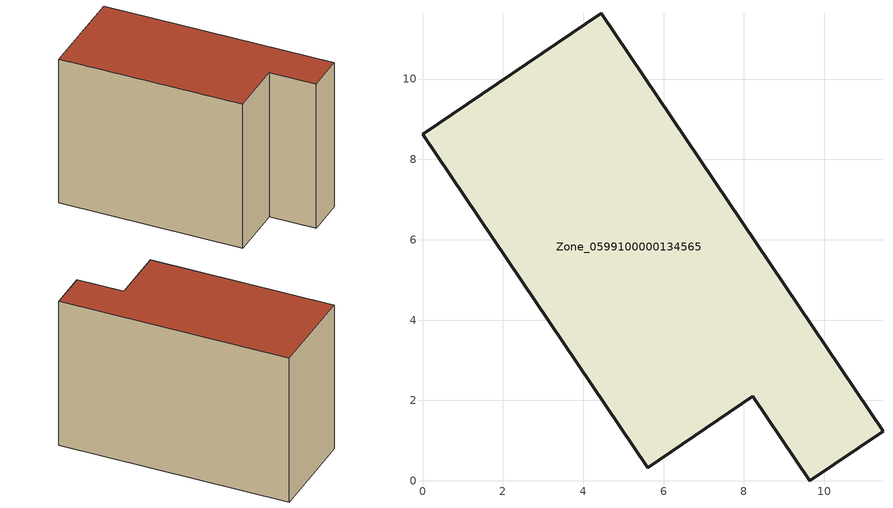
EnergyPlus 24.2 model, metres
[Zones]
Zone_0599100000134565
 floor ground (C_G): 0,8.63 4.45,11.64 11.46,1.23 9.64,0 8.22,2.1 5.6,0.33 z0.18
 wall outside (C_F): 4.45,11.64 0,8.63 5.6,0.33 8.22,2.1 9.64,0 11.46,1.23 4.45,11.64 z0.18:8.6
 roof outside (C_R): 11.46,1.23 4.45,11.64 0,8.63 5.6,0.33 8.22,2.1 9.64,0 z8.6
[BUILDING]
Pand.0599100000134565: North Axis=0; Terrain=City; Loads Convergence Tolerance Value=0.04; Temperature Convergence Tolerance Value=0.4; Solar Distribution=FullExterior; Maximum Number of Warmup Days=25; Minimum Number of Warmup Days=1
[Site:Location]
Rotterdam.The.Hague.AP_ZH_NLD Design_Conditions: Latitude=51.96; Longitude=4.45; Time Zone=1; Elevation=-4.5
[SITE:GROUNDTEMPERATURE:BUILDINGSURFACE]
18, 18, 18, 18, 18, 18, 18, 18, 18, 18, 18, 18
[MATERIAL] Thermal Absorptance=0.9; Solar Absorptance=0.7; Visible Absorptance=0.7
Name | Roughness | Thickness | Conductivity | Density | Specific Heat
G.TI.1975-1991 | MediumSmooth | 0.15 | 0.288461 | 540 | 1210
F.TI.1975-1991 | Rough | 0.3 | 0.230769 | 1920 | 840
R.TI.1975-1991 | MediumRough | 0.2 | 0.153846 | 1500 | 1000
[CONSTRUCTION]
C_G: G.TI.1975-1991
C_F: F.TI.1975-1991
C_R: R.TI.1975-1991
[ZONE]
Zone_0599100000134565: Type=1; Multiplier=1; Ceiling Height=Autocalculate; Volume=Autocalculate; Floor Area=autocalculate; Part of Total Floor Area=Yes
[ZONEINFILTRATION:DESIGNFLOWRATE]
Infil_Zone_0599100000134565: Zone or ZoneList or Space or SpaceList=Zone_0599100000134565; Schedule=AlwaysOn; Design Flow Rate Calculation Method=Flow/Area; Flow Rate per Floor Area=0.003; Constant Term Coefficient=1; Temperature Term Coefficient=0; Velocity Term Coefficient=0; Velocity Squared Term Coefficient=0
[HVACTEMPLATE:ZONE:IDEALLOADSAIRSYSTEM]
Zone_0599100000134565: Maximum Heating Supply Air Temperature=50; Minimum Cooling Supply Air Temperature=13; Maximum Heating Supply Air Humidity Ratio=0.0156; Minimum Cooling Supply Air Humidity Ratio=0.0077; Heating Limit=NoLimit; Cooling Limit=NoLimit; Dehumidification Control Type=ConstantSensibleHeatRatio; Cooling Sensible Heat Ratio=0.7; Dehumidification Setpoint=60; Humidification Control Type=None; Humidification Setpoint=30; Outdoor Air Method=None; Outdoor Air Flow Rate per Person=0.00944; Outdoor Air Flow Rate per Zone Floor Area=0; Outdoor Air Flow Rate per Zone=0; Demand Controlled Ventilation Type=None; Outdoor Air Economizer Type=NoEconomizer; Heat Recovery Type=None; Sensible Heat Recovery Effectiveness=0.7; Latent Heat Recovery Effectiveness=0.65
[ZONECONTROL:THERMOSTAT]
ThermostatControl_Zone_0599100000134565: Zone or ZoneList=Zone_0599100000134565; Control Type Schedule=DualSetpointControlType; Control 1=Thermostat_Zone_0599100000134565; Temperature Difference Between Cutout And Setpoint=0
[THERMOSTATSETPOINT:DUALSETPOINT]
Thermostat_Zone_0599100000134565: Heating Setpoint Temperature Schedule=HeatingSetpoint_Zone_0599100000134565; Cooling Setpoint Temperature Schedule=CoolingSetpoint_Zone_0599100000134565
[SCHEDULE:COMPACT]
HeatingSetpoint_Zone_0599100000134565: Through: 12/31, For: AllDays, Until: 24:00, 21
CoolingSetpoint_Zone_0599100000134565: Through: 12/31, For: AllDays, Until: 24:00, 24
DualSetpointControlType: Through: 12/31, For: AllDays, Until: 24:00, 4
AlwaysOn: Through: 12/31, For: AllDays, Until: 24:00, 1
